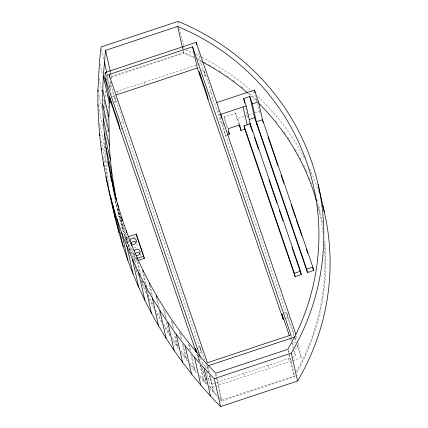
<?xml version="1.0" encoding="UTF-8"?>
<svg xmlns="http://www.w3.org/2000/svg" width="428" height="428" viewBox="0 0 428 428"><rect width="100%" height="100%" fill="white"/><g stroke="black" fill="none" stroke-linecap="round" stroke-linejoin="round"><path stroke-width="0.32" stroke-dasharray="2.14 1.6" d="M104.255 117.663L104.325 115.683M104.582 108.434L104.839 102.506M108.354 108.059L108.535 102.838M105.261 96.584L105.689 90.656M109.819 96.263L109.91 95M110.231 90.49L110.916 83.503M106.775 80.148L107.342 74.895L107.053 73.595M109.638 87.831L110.28 81.903M111.392 79.094L111.601 77.206L111.023 74.649M219.168 397.296L221.811 400.068L293.94 376.126L295.218 373.783M296.492 371.445L300.633 363.837A241.13 231.318 -12.7 0 0 324.226 243.596M219.725 399.04L221.565 400.966L294.501 376.758L295.438 375.04M296.684 372.751L301.365 364.169A241.943 232.099 -12.7 0 0 324.745 240.301M114.035 102.249L115.769 101.671L113.757 95.776L114.907 95.385M111.227 93.325L113.682 92.502M116.132 91.678L197.816 64.591M193.975 57.015L183.783 52.425L110.847 76.633L109.696 71.524M111.601 77.206L183.724 53.265L194.253 58.005M198.448 64.382L200.967 63.547L198.068 50.675M112.2 96.851L114.506 96.086L123.318 121.884L124.575 127.469L201.321 352.292L199.592 352.87M201.588 70.957L203.883 70.192L211.432 92.309L212.689 97.894L293.94 335.91M203.996 76.163L205.14 75.783L203.883 70.192M209.137 93.069L211.432 92.309M121.584 122.456L123.318 121.884M211.544 98.274L212.689 97.894M121.108 128.619L124.575 127.469M227.289 128.1L225.379 122.515L224.122 116.924L235.673 113.094L239.696 124.885M224.283 122.879L221.533 123.794L218.194 108.99M238.835 124.27L236.93 118.679L244.372 116.213M244.993 116.004L247.475 115.18M248.096 114.977L252.434 113.538M254.917 112.714L259.256 111.269L257.517 103.549M226.658 135.221L225.556 135.585L222.801 123.36M128.133 239.129L126.276 239.744L125.773 237.508L127.63 236.893M133.081 237.487L136.789 236.256M133.943 259.416L136.414 258.598M137.538 260.625L134.446 261.652L130.952 246.384M284.224 313.071L286.53 312.306L294.159 334.669M197.752 347.472L200.063 346.707L204.573 359.921M286.059 318.469L287.793 317.892L286.53 312.306M200.507 357.755L202.235 362.816L205.617 366.614L207.51 365.988M296.128 342.314L292.089 343.657L293.073 348.001M205.986 373.462L207.714 372.89M295.085 348.67L297.968 347.713L297.262 344.61M206.665 379.24L210.132 378.095L209.431 374.987M215.605 382.841L212.144 383.991L210.132 378.095M216.761 382.455L291.516 357.642M292.121 357.444L295.743 356.24L294.293 349.81M291.998 360.756L210.399 387.848L206.778 371.761M292.624 360.547L301.365 357.658L298.032 342.86M209.131 386.425L217.408 395.456M209.774 388.356L217.879 397.109M199.689 375.415L207.018 384.05L200.571 365.154M199.887 376.924L207.152 385.409M189.904 363.105L196.762 371.879M190.449 365.138L197.378 373.885M180.996 350.976L187.908 360.51M181.467 353.02L187.651 361.494M172.955 340.592L178.802 349.285M172.206 337.981L177.962 346.712L175.229 334.578M164.93 327.859L170.071 336.221M163.592 324.114L169.707 334.15M155.557 309.92L160.982 319.593M156.755 313.708L161.864 322.83M148.179 295.39L152.582 304.121M149.169 299.247L153.641 307.962M146.055 292.779L142.182 284.502L141.17 280.03L144.862 288.312M134.938 267.029L138.608 276.097M132.396 257.207L127.186 235.33M132.627 257.811L133.322 259.625M259.256 111.269L260.529 114.993M224.122 116.924L227.937 128.1M295.218 337.778L296.492 341.501M200.967 63.547L205.14 75.783M294.785 338.393L296.058 342.122M296.904 344.604L301.365 357.658M289.756 336.82L290.393 338.687M290.607 339.308L291.243 341.17M293.351 349.243L295.743 356.24M288.499 358.648L289.505 361.58M267.944 365.469L268.945 368.406M144.316 82.347L145.119 84.707M243.709 373.51L244.714 376.463M117.363 91.266L117.968 93.037M205.863 363.693L208.655 371.873M197.806 355.16L200.384 362.709M201.888 367.117L204.252 374.04L205.51 379.625M196.703 353.828L199.282 361.376M131.492 254.772L125.773 237.508M118.107 208.875L123.457 230.376L130.738 253.317M115.448 200.764L119.043 216.729L126.811 244.324M317.539 204.081L319.411 212.384M255.634 95.182L256.939 100.976M245.838 108.198L246.565 111.419M246.71 112.061L248.304 119.139M296.583 336.424L297.449 340.281M290.954 335.006L291.388 336.938M291.538 337.58L292.115 340.153M292.693 342.732L293.71 347.231M235.673 113.094L236.93 118.679M288.461 349.933L289.323 353.769M289.467 354.405L294.501 376.758M288.183 350.58L293.94 376.126M178.037 21.4L179.065 25.948M179.648 28.548L183.457 45.443M183.601 46.09L184.19 48.69M182.777 47.952L183.211 49.873M183.355 50.509L183.783 52.425M182.574 48.155L183.724 53.265M215.91 373.879L216.921 378.352M217.066 378.989L221.811 400.068M215.519 374.147L221.565 400.966M208.27 366.855L209.565 372.606M210.282 375.8L213.882 391.764M207.371 366.106L208.377 370.573M209.388 375.046L213.272 392.289M205.617 366.614L206.194 369.187M200.063 346.707L201.321 352.292M202.235 362.816L202.524 364.1M203.974 370.536L204.407 372.467M205.568 377.614L206.007 379.545M198.672 356.064L199.967 361.815M200.828 365.646L204.284 380.974M197.757 355.294L198.908 360.403M199.913 364.87L203.658 381.476M189.481 344.952L190.776 350.698M191.926 355.807L195.093 369.856M188.545 344.155L189.839 349.906M190.845 354.373L194.446 370.338M180.702 333.524L182.285 340.549M183.291 345.022L186.314 358.434M179.605 332.069L181.188 339.094M182.339 344.203L185.65 358.894M172.489 322.445L174.073 329.469M171.382 320.968L173.11 328.629M173.971 332.46L177.283 347.151M164.721 311.081L166.588 319.384M110.301 71.46L110.879 74.012M163.448 308.941L165.465 317.881M166.471 322.354L169.349 335.124M114.506 96.086L115.769 101.671M110.563 81.62L113.757 95.776M101.634 49.552L103.827 59.299M106.92 73.215L110.371 88.543M157.247 298.808L159.264 307.753M106.401 74.44L109.424 87.852M156.108 297.283L158.125 306.229M159.275 311.338L159.708 313.253M159.853 313.89L160.281 315.805M161.292 320.278L161.581 321.556M105.941 75.719L107.679 83.444M150.089 285.653L152.678 297.144M100.072 64.002L102.704 75.697M149.078 284.743L151.528 295.598M143.824 274.171L146.702 286.942M147.569 290.773L149.008 297.16M104.143 99.954L105.154 104.427M105.299 105.063L106.738 111.451M106.877 112.088L107.31 114.003M107.455 114.645L108.033 117.197L108.038 122.419M99.034 78.479L102.255 92.774M103.865 99.922L104.742 103.822M142.23 270.683L145.108 283.454M137.886 261.829L140.908 275.241M142.208 280.987L142.925 284.181M104.015 113.677L104.593 116.229M104.737 116.871L105.165 118.786M105.309 119.423L106.176 123.259M106.321 123.895L106.749 125.811M107.76 130.283L108.043 131.556L108.043 130.251M136.281 258.314L139.303 271.726M98.959 94.93L102.185 109.226M134.435 256.014L133.68 252.659A3.247 3.114 -12.7 0 0 134.429 254.339M132.429 249.283L136.029 265.253M105.272 131.214L105.705 133.129M105.85 133.766L106.711 137.597M106.856 138.239L107.289 140.154M136.136 269.378L136.569 271.293M98.975 109.424L103.223 128.272M125.827 232.987L130.144 252.146M123.291 225.021L127.581 244.078M105.17 147.639L105.459 148.917M120.766 217.499L121.194 219.414M121.338 220.056L126.522 243.045M99.515 123.906C105.925 144.059 105.374 165.229 108.894 185.891M119.717 213.775L120.145 215.691M120.289 216.327L123.457 230.376M107.268 161.821L107.845 164.373M117.78 208.88L122.676 230.596M110.451 178.471L111.029 181.023M112.179 186.132L113.19 190.604M114.34 195.714L114.774 197.629M115.635 201.46L119.043 216.729M113.286 191.182L113.72 193.098M113.864 193.74L114.725 197.57M114.87 198.207L115.303 200.122M101.169 140.946L105.855 161.741M103.202 157.285L107.449 176.127M118.133 208.923L119.835 216.536M115.683 201.46L115.924 202.738M104.619 142.69L104.79 147.296M185.533 49.835A246.004 235.994 -12.7 0 1 193.258 53.216M195.612 54.313A246.004 235.994 -12.7 0 1 201.428 57.149M202.005 57.443A246.004 235.994 -12.7 0 1 251.969 91.26M252.472 91.704A246.004 235.994 -12.7 0 1 254.457 93.481M257.886 96.648A246.004 235.994 -12.7 0 1 304.474 158.167M309.674 168.835A246.004 235.994 -12.7 0 1 318.78 192.135M317.72 205.494A241.13 231.318 -12.7 0 1 323.145 233.33M197.779 59.642A241.13 231.318 -12.7 0 1 201.898 61.744M247.914 93.197A241.13 231.318 -12.7 0 1 257.03 101.618M196.971 58.363A241.943 232.099 -12.7 0 1 201.706 60.749M204.638 62.295A241.943 232.099 -12.7 0 1 206.382 63.242M208.698 64.526A241.943 232.099 -12.7 0 1 210.999 65.837M213.283 67.169A241.943 232.099 -12.7 0 1 215.552 68.528M219.484 70.962A241.943 232.099 -12.7 0 1 221.709 72.391M226.647 75.686A241.943 232.099 -12.7 0 1 228.814 77.19M233.094 80.266A241.943 232.099 -12.7 0 1 234.678 81.443M241.424 86.691A241.943 232.099 -12.7 0 1 242.954 87.938M249.449 93.481A241.943 232.099 -12.7 0 1 256.672 100.152M275.659 120.846A241.943 232.099 -12.7 0 1 276.884 122.376M283.951 131.733A241.943 232.099 -12.7 0 1 285.455 133.857M287.659 137.078A241.943 232.099 -12.7 0 1 290.163 140.882M295.261 149.19A241.943 232.099 -12.7 0 1 297.198 152.571M298.145 154.273A241.943 232.099 -12.7 0 1 298.765 155.412M299.991 157.702A241.943 232.099 -12.7 0 1 302.066 161.741M303.784 165.235A241.943 232.099 -12.7 0 1 305.164 168.161M305.437 168.75A241.943 232.099 -12.7 0 1 306.239 170.521M306.507 171.114A241.943 232.099 -12.7 0 1 307.802 174.084M309.3 177.674A241.943 232.099 -12.7 0 1 310.503 180.68M311.199 182.494A241.943 232.099 -12.7 0 1 311.659 183.703M316.774 199.052A241.943 232.099 -12.7 0 1 322.605 224.261M135.911 258.293A3.247 3.114 -12.7 0 1 134.804 254.2M140.416 253.948A3.247 3.114 -12.7 0 1 140.892 255.719M136.992 243.639A3.247 3.114 -12.7 0 1 134.082 247.689"/><path stroke-width="0.64" d="M97.937 90.378L99.483 61.402L101.045 46.952L178.037 21.4A246.004 235.994 -12.7 0 1 291.27 353.105L297.567 381.048L220.575 406.6C183.056 368.674 153.031 323.354 133.038 273.877C118.46 238.171 110.536 200.24 103.266 162.506C99.36 138.683 97.579 114.522 97.937 90.378L98.231 91.678M102.795 90.372L103.303 76.04L105.556 50.381L177.684 26.44L190.546 32.234A241.13 231.318 -12.7 0 1 294.592 337.018L287.894 349.302L215.766 373.243C142.471 298.947 100.569 194.788 102.795 90.372L108.84 117.197L109.391 145.846L110.445 160.126L112.024 174.351L116.363 200.657M108.84 117.197L109.728 97.52M195.842 351.302L109.638 98.782L104.855 77.548L105.213 72.503L196.179 42.313L295.935 334.525M108.91 97.621L109.006 96.316M116.063 94.995L197.351 68.025L192.568 46.791L108.969 74.542L109.552 77.115M216.745 102.559L254.473 90.035L258.496 101.832L263.156 122.504M244.677 103.052L243.666 98.547L249.824 96.503L252.338 103.876L257.126 125.11M243.666 98.547L246.18 105.919L220.773 114.351L221.645 118.214M252.338 103.876L258.496 101.832M249.064 119.578L254.607 117.737L249.824 96.503M244.051 125.843L250.209 123.799L300.536 271.224L301.291 274.578L295.133 276.622L244.805 129.197L244.051 125.843L294.378 273.267L295.133 276.622M227.209 135.039L229.408 134.306L228.151 128.721L239.696 124.885L240.959 130.476L244.805 129.197M128.245 236.689L136.286 234.02L144.338 258.368L138.153 260.422M137.035 258.389L143.835 256.131M294.378 273.267L300.536 271.224M306.694 269.18L312.852 267.136L262.53 119.712L256.367 121.755L306.694 269.18L307.448 272.534L313.612 270.491L312.852 267.136M208.142 365.774L295.32 336.841M105.903 176.732C121.317 252.723 159.687 323.67 214.284 378.657L291.27 353.105M197.351 68.025L283.175 319.422L281.918 313.836L289.333 335.579M268.035 136.987L277.756 165.459M280.993 174.95L283.801 183.173M291.147 204.686L295.684 217.975M296.331 219.869L301.729 235.689M306.266 248.978L307.78 253.408M312.745 267.96L313.612 270.491M254.607 117.737L307.448 272.534M249.706 123.467L250.755 126.538M250.963 127.153L252.477 131.583M254.419 137.276L258.523 149.297M268.891 179.669L276.884 203.081M279.259 210.041L282.929 220.794M292.003 247.373L301.291 274.578M239.049 124.89L240.959 130.476M228.349 131.203L229.408 134.306M192.568 46.791L290.954 335.006L207.355 362.757L108.969 74.542M104.855 77.548L200.074 356.487M196.95 352.645L195.446 348.237L196.425 352.586M136.789 236.256L144.338 258.368M318.116 184.479L324.413 212.422M254.473 90.035L255.051 92.609M246.18 105.919L250.84 126.597M243.099 106.941L247.127 124.821M196.179 42.313L196.762 44.887M208.104 99.419L206.842 93.828L199.293 71.717L200.555 77.302M177.684 26.44L182.43 47.519M214.284 378.657L220.575 406.6M204.177 368.085L210.474 396.023M194.473 357.171L200.769 385.109M185.174 345.926L191.471 373.869M176.293 334.37L182.59 362.313M167.846 322.519L174.143 350.457M105.556 50.381L110.301 71.46M119.958 129.005L118.695 123.414L109.889 97.616L111.146 103.207M104.325 61.723L106.775 72.578M156.53 295.614L156.958 297.535M159.837 310.375L166.134 338.318M105.213 72.503L105.502 73.793M103.303 76.04L109.349 102.864M149.511 283.095L149.8 284.374M152.282 297.968L158.579 325.911M136.286 234.02L136.666 235.694M142.963 270.336L143.391 272.256M145.188 285.305L151.485 313.243M102.811 104.705L108.856 131.53M136.88 257.356L137.313 259.277M138.56 272.401L144.857 300.344M103.346 119.021L109.391 145.846M131.278 244.174L131.712 246.089M104.4 133.301L110.445 160.126M97.953 104.876L98.242 106.176M126.164 230.804L126.602 232.741M132.407 259.272L138.704 287.215M105.978 147.526L112.024 174.351M121.536 217.258L122.269 220.49M108.07 161.682L114.11 188.507M117.411 203.557L118.422 208.024M126.742 245.94L133.038 273.877M110.67 175.753L116.288 200.657M113.789 189.716L115.517 197.378M99.558 133.798L100.002 135.746M121.568 232.415L127.865 260.352M101.152 148.19L101.591 150.137M116.892 218.713L123.189 246.656M103.266 162.506L104.148 166.406M112.719 204.857L119.016 232.795M115.351 218.799L110.884 197.559M322.691 205.392A246.004 235.994 -12.7 0 1 297.567 381.048M202.481 62.049A241.13 231.318 -12.7 0 1 247.421 92.764M258.887 103.453A241.13 231.318 -12.7 0 1 316.533 201.139M134.05 250.845A3.247 3.114 -12.7 0 1 138.223 249.406A3.247 3.114 -12.7 0 1 139.951 253.285A3.247 3.114 -12.7 0 1 136.034 255.302M129.919 241.702A3.247 3.114 -12.7 0 1 133.729 238.15A3.247 3.114 -12.7 0 1 135.954 242.703A3.247 3.114 -12.7 0 1 130.722 243.355M135.387 253.446A3.247 3.114 -12.7 0 1 139.79 253.248M130.979 243.238A3.247 3.114 -12.7 0 1 135.933 242.125"/></g></svg>
